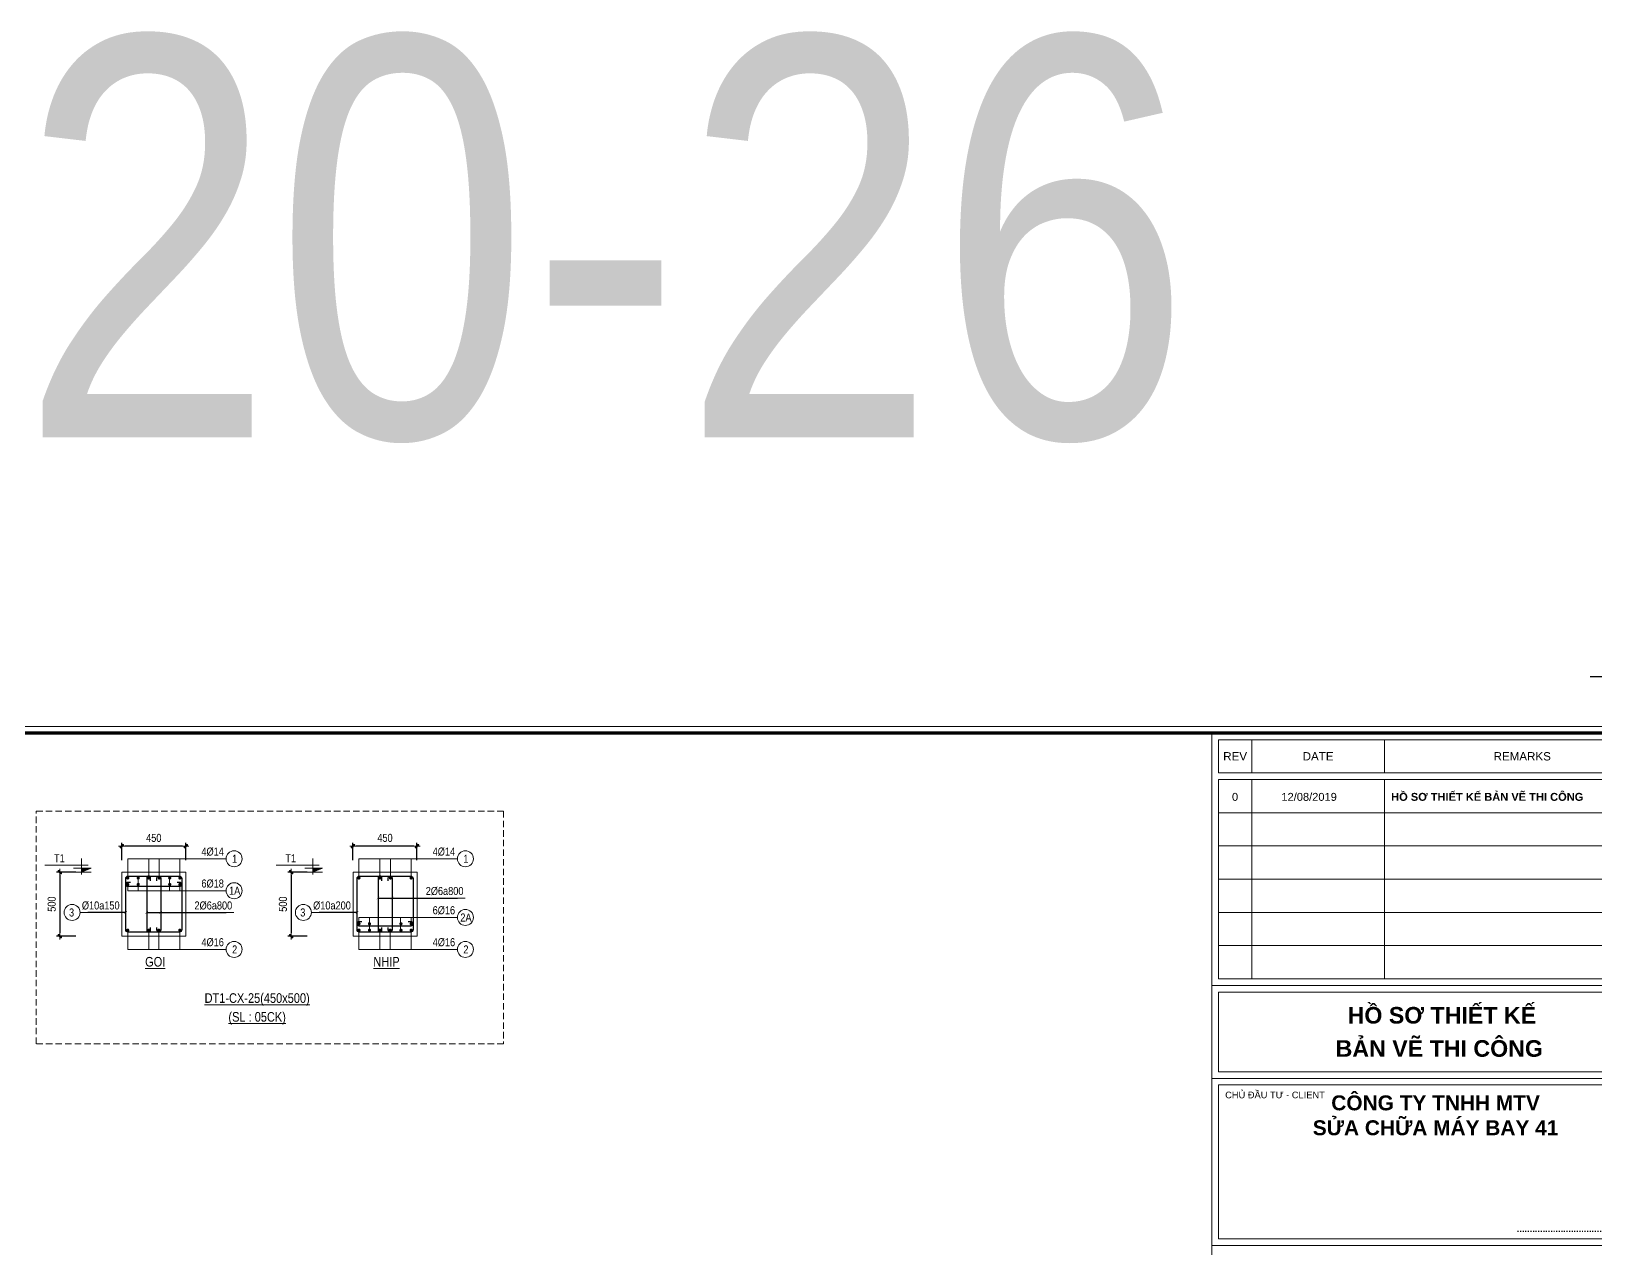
# Model space of a CAD drawing. Header units: millimetres. Extents: x 397144 to 8960116, y 345581 to 674207.
# Drawn here: x 4962242 to 4974462, y 613029 to 622534 of the extents above; entities that cross this region are included whole.
import ezdxf
from ezdxf.enums import TextEntityAlignment as Align

# ---------------------------------------------------------------- set-up
doc = ezdxf.new("R2010")
doc.units = ezdxf.units.MM
doc.header["$PDSIZE"] = -10
doc.linetypes.add('HIDDEN', pattern=[0.375, 0.25, -0.125])
doc.layers.get('0').update_dxf_attribs({"linetype": 'CONTINUOUS'})
doc.layers.get('Defpoints').update_dxf_attribs({"color": 12, "linetype": 'CONTINUOUS'})
for name, color, linetype, lineweight in [('CDAI', 8, 'CONTINUOUS', 30), ('CTHEP', 2, 'CONTINUOUS', 50), ('DBAO', 3, 'CONTINUOUS', 20), ('DGIONG', 4, 'CONTINUOUS', 13), ('KTH', 150, 'CONTINUOUS', 5), ('Net khuat', 8, 'HIDDEN', 13), ('STICK', 1, 'CONTINUOUS', 9), ('TEXT', 7, 'CONTINUOUS', 15)]:
    doc.layers.add(name, color=color, linetype=linetype, lineweight=lineweight)
doc.layers.add('CHG_XX_Khung ten$0$TKTC', color=1, linetype='CONTINUOUS')
doc.layers.add('HATCH', color=7, linetype='CONTINUOUS', lineweight=5, true_color=0x2491ff)
doc.styles.add('CHG_XX_Khung ten$0$A1 BORDER$0$ARIAL', font='arial.ttf')
doc.styles.add('CHG_XX_Khung ten$0$A1 BORDER$0$Title Block DD$0$ARIAL', font='arial.ttf')
doc.styles.add('CHG_XX_Khung ten$0$A1 BORDER$0$Title Block DD$0$Arial - Bold', font='arialbd.ttf', dxfattribs={"height": 2.5})
doc.styles.add('CHG_XX_Khung ten$0$arial', font='arial.ttf')
doc.styles.add('CHG_XX_Khung ten$0$Arial - Bold', font='arialbd.ttf')
doc.styles.add('CHG_XX_Khung ten$0$ArialB', font='arialbd.ttf')
doc.styles.add('Star-HelCon', font='VHELVCN_0.TTF')
doc.styles.add('TTP-HelCon', font='VHELVCN_0.TTF')
doc.styles.add('VNI-HELVE-CONDENSE', font='VHELVCN_0.TTF')
doc.dimstyles.new('kc-25', dxfattribs={"dimtxt": 62.5, "dimasz": 20, "dimexe": 20, "dimexo": 50, "dimgap": 25, "dimtad": 3, "dimdec": 0, "dimzin": 0, "dimdsep": 46, "dimtxsty": 'VNI-HELVE-CONDENSE', "dimblk": 'DIM', "dimcen": 2.5, "dimclrd": 256, "dimclre": 154, "dimclrt": 7, "dimaunit": 1, "dimadec": 0, "dimazin": 0, "dimtfac": 1, "dimtdec": 0, "dimtix": 1, "dimtmove": 0, "dimatfit": 3, "dimldrblk": 'DOT', "dimfxl": 1, "dimtolj": 1, "dimtzin": 0, "dimarcsym": 0})
doc.dimstyles.new('TTP-25', dxfattribs={"dimscale": 25, "dimtxt": 2.5, "dimasz": 1, "dimexe": 1, "dimexo": 1, "dimgap": 0.09, "dimtad": 0, "dimdec": 4, "dimrnd": 5, "dimzin": 9, "dimdsep": 46, "dimtxsty": 'TTP-HelCon', "dimblk": 'Stick1', "dimcen": 0.09, "dimdle": 1.5, "dimclrd": 256, "dimclre": 256, "dimclrt": 7, "dimadec": 0, "dimazin": 0, "dimtfac": 1, "dimtdec": 4, "dimtmove": 0, "dimatfit": 3, "dimldrblk": '_ArchTick1', "dimfxl": 1, "dimtvp": 1, "dimtolj": 1, "dimtzin": 0, "dimarcsym": 0})

# ---------------------------------------------------------------- blocks, each defined once
blk = doc.blocks.new('CHG_XX_Khung ten')
for p, q in [((687, 577), (687, 17)), ((687, 501), (824, 501)), ((687, 473), (824, 473)), ((687, 422.69), (824, 422.69))]:
    blk.add_line(p, q)
at = {"linetype": 'Continuous'}
for p, q in [((699, 575), (699, 565)), ((739, 575), (739, 565)), ((699, 563), (699, 503)), ((739, 563), (739, 503))]:
    blk.add_line(p, q, dxfattribs=at)
blk.add_lwpolyline([(15, 579), (826, 579), (826, 15), (15, 15)], close=True)
at = {"color": 4, "linetype": 'Continuous', "const_width": 1}
blk.add_lwpolyline([(17, 577), (824, 577), (824, 17), (17, 17)], close=True, dxfattribs=at)
at = {"linetype": 'Continuous'}
for points in [[(822, 565), (689, 565), (689, 575), (822, 575)], [(822, 553), (689, 553), (689, 563), (822, 563)], [(822, 543), (689, 543), (689, 553), (822, 553)], [(822, 533), (689, 533), (689, 543), (822, 543)], [(822, 523), (689, 523), (689, 533), (822, 533)], [(822, 513), (689, 513), (689, 523), (822, 523)], [(822, 503), (689, 503), (689, 513), (822, 513)], [(689, 499), (822, 499), (822, 475), (689, 475)]]:
    blk.add_lwpolyline(points, close=True, dxfattribs=at)
at = {"layer": 'Defpoints', "color": 1, "ltscale": 2}
blk.add_lwpolyline([(800.94, 594), (841, 594), (841, 554)], dxfattribs=at)
for s, height, style, p in [('REV', 2.5, 'CHG_XX_Khung ten$0$A1 BORDER$0$ARIAL', (694, 570)), ('DATE', 2.5, 'CHG_XX_Khung ten$0$A1 BORDER$0$ARIAL', (719, 570)), ('REMARKS', 2.5, 'CHG_XX_Khung ten$0$A1 BORDER$0$ARIAL', (780.5, 570)), ('0', 2.39, 'CHG_XX_Khung ten$0$arial', (693.97, 557.78)), ('12/08/2019', 2.389, 'CHG_XX_Khung ten$0$arial', (716.29, 557.78))]:
    blk.add_text(s, height=height, dxfattribs=dict(style=style)).set_placement(p, align=Align.MIDDLE_CENTER)
for s, height, style, p in [('HỒ SƠ THIẾT KẾ BẢN VẼ THI CÔNG', 2.3887, 'CHG_XX_Khung ten$0$ArialB', (741, 557.78)), ('CHỦ ĐẦU TƯ - CLIENT', 2, 'CHG_XX_Khung ten$0$A1 BORDER$0$Title Block DD$0$ARIAL', (691, 468))]:
    blk.add_text(s, height=height, dxfattribs=dict(style=style)).set_placement(p, align=Align.MIDDLE_LEFT)
at = {"style": 'CHG_XX_Khung ten$0$A1 BORDER$0$Title Block DD$0$Arial - Bold'}
blk.add_text('.....................................................', height=2, dxfattribs=at).set_placement((820, 427.69), align=Align.MIDDLE_RIGHT)
at = {"layer": 'CHG_XX_Khung ten$0$TKTC', "style": 'CHG_XX_Khung ten$0$Arial - Bold'}
for s, p in [('HỒ SƠ THIẾT KẾ', (756.29, 492)), ('BẢN VẼ THI CÔNG', (755.5, 482))]:
    blk.add_text(s, height=5, dxfattribs=at).set_placement(p, align=Align.MIDDLE_CENTER)
at = {"ltscale": 10, "insert": (754.39, 467.87), "char_height": 4.5, "width": 83.001, "attachment_point": 2, "style": 'CHG_XX_Khung ten$0$A1 BORDER$0$Title Block DD$0$Arial - Bold', "bg_fill": 2}
blk.add_mtext('CÔNG TY TNHH MTV\\PSỬA CHỮA MÁY BAY 41', dxfattribs=at)
at = {"linetype": 'Continuous'}
blk.add_lwpolyline([(689, 471), (822, 471), (822, 424.69), (689, 424.69)], close=True, dxfattribs=at)
blk = doc.blocks.new('Stick1')
at = {"layer": 'STICK'}
h = blk.add_hatch(color=256, dxfattribs=at)
edge = h.paths.add_edge_path()
edge.add_line((0.3, 0.5), (-0.5, -0.3))
edge.add_arc((-0.4, -0.4), 0.141, 135, 315)
edge.add_line((-0.3, -0.5), (0.5, 0.3))
edge.add_arc((0.4, 0.4), 0.141, 315, 495)
blk.add_line((1, 0), (-1, 0), dxfattribs=at)
blk.add_lwpolyline([(0.3, 0.5), (-0.5, -0.3, 1), (-0.3, -0.5), (0.5, 0.3, 1), (0.3, 0.5, 1)], format="xyb", dxfattribs=at)
blk = doc.blocks.new('*D1464')
at = {"layer": 'Defpoints', "color": 0, "ltscale": 500, "transparency": 16777216}
for p in [(4962949, 616172), (4962949, 616038), (4963449, 616038)]:
    blk.add_point(p, dxfattribs=at)
at = {"layer": 'KTH', "lineweight": -2, "ltscale": 500, "transparency": 16777216}
for p, q in [((4962949, 616063), (4962949, 616197)), ((4963424, 616172), (4962974, 616172)), ((4963449, 616063), (4963449, 616197))]:
    blk.add_line(p, q, dxfattribs=at)
at = {"layer": 'KTH', "lineweight": -2, "ltscale": 500, "transparency": 16777216, "xscale": 25, "yscale": 25, "zscale": 25, "rotation": 180}
blk.add_blockref('Stick1', (4962949, 616172), dxfattribs=at)
at = {"layer": 'KTH', "lineweight": -2, "ltscale": 500, "transparency": 16777216, "xscale": 25, "yscale": 25, "zscale": 25}
blk.add_blockref('Stick1', (4963449, 616172), dxfattribs=at)
at = {"layer": 'KTH', "color": 7, "ltscale": 500, "transparency": 16777216, "insert": (4963199, 616236), "char_height": 62.5, "attachment_point": 5, "style": 'TTP-HelCon'}
blk.add_mtext('\\A1;450', dxfattribs=at)
blk = doc.blocks.new('_ArchTick1')
at = {"color": 0, "const_width": 3.81}
blk.add_lwpolyline([(-12.7, -12.7), (12.7, 12.7)], dxfattribs=at)
blk = doc.blocks.new('*D1465')
at = {"layer": 'Defpoints', "color": 0, "ltscale": 500, "transparency": 16777216}
for p in [(4962615, 615969), (4962465, 615469), (4962615, 615469)]:
    blk.add_point(p, dxfattribs=at)
at = {"layer": 'KTH', "lineweight": -2, "ltscale": 500, "transparency": 16777216}
for p, q in [((4962590, 615969), (4962440, 615969)), ((4962465, 615944), (4962465, 615494)), ((4962590, 615469), (4962440, 615469))]:
    blk.add_line(p, q, dxfattribs=at)
at = {"layer": 'KTH', "lineweight": -2, "ltscale": 500, "transparency": 16777216, "xscale": 25, "yscale": 25, "zscale": 25}
for p, rotation in [((4962465, 615969), 90), ((4962465, 615469), 270)]:
    blk.add_blockref('Stick1', p, dxfattribs=dict(at, rotation=rotation))
at = {"layer": 'KTH', "color": 7, "ltscale": 500, "transparency": 16777216, "insert": (4962402, 615719), "char_height": 62.5, "attachment_point": 5, "rotation": 90, "style": 'TTP-HelCon'}
blk.add_mtext('\\A1;500', dxfattribs=at)
blk = doc.blocks.new('CODE')
at = {"layer": 'DBAO'}
for p, q in [((-63, 0), (-138, 30)), ((-138, 30), (0, 30)), ((-138, 0), (0, 0)), ((-113, 55), (224, 55)), ((-63, -20), (-63, 105))]:
    blk.add_line(p, q, dxfattribs=at)
at = {"layer": 'HATCH', "color": 1}
blk.add_solid([(-63, 0), (-138, 30), (-63, 30)], dxfattribs=at)
blk = doc.blocks.new('DIM')
h = blk.add_hatch(color=1)
h.paths.add_polyline_path([(0.49, 0.29, 1), (0.29, 0.49), (-0.19, 0), (0.19, 0)])
h.paths.add_polyline_path([(0.19, 0), (-0.19, 0), (-0.49, -0.29, 1), (-0.29, -0.49)])
at = {"color": 9}
for p, q in [((-0.19, 0), (-1.5, 0)), ((0.19, 0), (1.5, 0))]:
    blk.add_line(p, q, dxfattribs=at)
at = {"color": 1}
for p, q in [((-0.49, -0.29), (0.29, 0.49)), ((-0.29, -0.49), (0.49, 0.29)), ((-0.19, 0), (0.19, 0))]:
    blk.add_line(p, q, dxfattribs=at)
blk.add_arc((-0.39, -0.39), 0.138, 135, 315, dxfattribs=at)
blk = doc.blocks.new('*D1466')
at = {"layer": 'Defpoints', "color": 0, "ltscale": 500, "transparency": 16777216}
for p in [(4964755, 616172), (4964755, 616038), (4965255, 616038)]:
    blk.add_point(p, dxfattribs=at)
at = {"layer": 'KTH', "lineweight": -2, "ltscale": 500, "transparency": 16777216}
for p, q in [((4964755, 616063), (4964755, 616197)), ((4965230, 616172), (4964780, 616172)), ((4965255, 616063), (4965255, 616197))]:
    blk.add_line(p, q, dxfattribs=at)
at = {"layer": 'KTH', "lineweight": -2, "ltscale": 500, "transparency": 16777216, "xscale": 25, "yscale": 25, "zscale": 25, "rotation": 180}
blk.add_blockref('Stick1', (4964755, 616172), dxfattribs=at)
at = {"layer": 'KTH', "lineweight": -2, "ltscale": 500, "transparency": 16777216, "xscale": 25, "yscale": 25, "zscale": 25}
blk.add_blockref('Stick1', (4965255, 616172), dxfattribs=at)
at = {"layer": 'KTH', "color": 7, "ltscale": 500, "transparency": 16777216, "insert": (4965005, 616236), "char_height": 62.5, "attachment_point": 5, "style": 'TTP-HelCon'}
blk.add_mtext('\\A1;450', dxfattribs=at)
blk = doc.blocks.new('*D1467')
at = {"layer": 'Defpoints', "color": 0, "ltscale": 500, "transparency": 16777216}
for p in [(4964421, 615969), (4964272, 615469), (4964421, 615469)]:
    blk.add_point(p, dxfattribs=at)
at = {"layer": 'KTH', "lineweight": -2, "ltscale": 500, "transparency": 16777216}
for p, q in [((4964396, 615969), (4964247, 615969)), ((4964272, 615944), (4964272, 615494)), ((4964396, 615469), (4964247, 615469))]:
    blk.add_line(p, q, dxfattribs=at)
at = {"layer": 'KTH', "lineweight": -2, "ltscale": 500, "transparency": 16777216, "xscale": 25, "yscale": 25, "zscale": 25}
for p, rotation in [((4964272, 615969), 90), ((4964272, 615469), 270)]:
    blk.add_blockref('Stick1', p, dxfattribs=dict(at, rotation=rotation))
at = {"layer": 'KTH', "color": 7, "ltscale": 500, "transparency": 16777216, "insert": (4964208, 615719), "char_height": 62.5, "attachment_point": 5, "rotation": 90, "style": 'TTP-HelCon'}
blk.add_mtext('\\A1;500', dxfattribs=at)

msp = doc.modelspace()

# ---------------------------------------------------------------- block references
at = {"layer": 'KTH', "ltscale": 0.8, "xscale": 25.92478421702978, "yscale": 25.92478421702978, "zscale": 25.92478421702978}
msp.add_blockref('CHG_XX_Khung ten', (4953653.34321, 602096.26671), dxfattribs=at)

# ---------------------------------------------------------------- texts
at = {"layer": 'TEXT', "color": 1, "style": 'TTP-HelCon'}
msp.add_text('22 20-26', height=3125, dxfattribs=at).set_placement((4957174.1442, 619362.62651))

# ---------------------------------------------------------------- next in the draw order: linework, layer by layer
at = {"layer": 'CDAI'}
for points in [[(4962999.23717, 615938.18374), (4963399.23717, 615938.18374, -0.4142135624), (4963417.98717, 615919.43374), (4963417.98717, 615519.43374, -0.4142135624), (4963399.23717, 615500.68374), (4962999.23717, 615500.68374, -0.4142135624), (4962980.48717, 615519.43374), (4962980.48717, 615919.43374, -0.4142135624)], [(4964805.4514, 615938.18374), (4965205.4514, 615938.18374, -0.4142135624), (4965224.2014, 615919.43374), (4965224.2014, 615519.43374, -0.4142135624), (4965205.4514, 615500.68374), (4964805.4514, 615500.68374, -0.4142135624), (4964786.7014, 615519.43374), (4964786.7014, 615919.43374, -0.4142135624)]]:
    msp.add_lwpolyline(points, format="xyb", close=True, dxfattribs=at)
for points in [[(4963017.40716, 615888.18374), (4962995.48717, 615888.18374, 0.4142135624), (4962980.48717, 615873.18374), (4962980.48717, 615873.18374, 0.4142135624), (4962995.48717, 615858.18374), (4963402.98717, 615858.18374, 0.4142135624), (4963417.98717, 615873.18374), (4963417.98717, 615873.18374, 0.4142135624), (4963402.98717, 615888.18374), (4963381.06718, 615888.18374)], [(4963174.48717, 615901.26375), (4963174.48717, 615923.18374, 0.4142135624), (4963159.48717, 615938.18374), (4963159.48717, 615938.18374, 0.4142135624), (4963144.48717, 615923.18374), (4963144.48717, 615515.68374, 0.4142135624), (4963159.48717, 615500.68374), (4963159.48717, 615500.68374, 0.4142135624), (4963174.48717, 615515.68374), (4963174.48717, 615537.60373)], [(4963223.98717, 615901.26375), (4963223.98717, 615923.18374, -0.4142135624), (4963238.98717, 615938.18374), (4963238.98717, 615938.18374, -0.4142135624), (4963253.98717, 615923.18374), (4963253.98717, 615515.68374, -0.4142135624), (4963238.98717, 615500.68374), (4963238.98717, 615500.68374, -0.4142135624), (4963223.98717, 615515.68374), (4963223.98717, 615537.60373)], [(4964980.7014, 615901.26375), (4964980.7014, 615923.18374, 0.4142135624), (4964965.7014, 615938.18374), (4964965.7014, 615938.18374, 0.4142135624), (4964950.7014, 615923.18374), (4964950.7014, 615515.68374, 0.4142135624), (4964965.7014, 615500.68374), (4964965.7014, 615500.68374, 0.4142135624), (4964980.7014, 615515.68374), (4964980.7014, 615537.60373)], [(4965030.2014, 615901.26375), (4965030.2014, 615923.18374, -0.4142135624), (4965045.2014, 615938.18374), (4965045.2014, 615938.18374, -0.4142135624), (4965060.2014, 615923.18374), (4965060.2014, 615515.68374, -0.4142135624), (4965045.2014, 615500.68374), (4965045.2014, 615500.68374, -0.4142135624), (4965030.2014, 615515.68374), (4965030.2014, 615537.60373)], [(4964823.62139, 615580.68374), (4964801.7014, 615580.68374, 0.4142135624), (4964786.7014, 615565.68374), (4964786.7014, 615565.68374, 0.4142135624), (4964801.7014, 615550.68374), (4965209.2014, 615550.68374, 0.4142135624), (4965224.2014, 615565.68374), (4965224.2014, 615565.68374, 0.4142135624), (4965209.2014, 615580.68374), (4965187.28141, 615580.68374)]]:
    msp.add_lwpolyline(points, format="xyb", dxfattribs=at)
at = {"layer": 'CTHEP', "const_width": 12.5}
for points in [[(4962989.23717, 615923.18374, 1), (4963001.73717, 615923.18374, 1)], [(4962989.23717, 615873.18374, 1), (4963001.73717, 615873.18374, 1)], [(4963071.23717, 615923.18374, 1), (4963083.73717, 615923.18374, 1)], [(4963071.23717, 615873.18374, 1), (4963083.73717, 615873.18374, 1)], [(4963153.23717, 615923.18374, 1), (4963165.73717, 615923.18374, 1)], [(4963235.23717, 615923.18374, 1), (4963247.73717, 615923.18374, 1)], [(4963317.23717, 615923.18374, 1), (4963329.73717, 615923.18374, 1)], [(4963317.23717, 615873.18374, 1), (4963329.73717, 615873.18374, 1)], [(4963396.73717, 615923.18374, 1), (4963409.23717, 615923.18374, 1)], [(4963396.73717, 615873.18374, 1), (4963409.23717, 615873.18374, 1)], [(4964795.4514, 615923.18374, 1), (4964807.9514, 615923.18374, 1)], [(4964959.4514, 615923.18374, 1), (4964971.9514, 615923.18374, 1)], [(4965041.4514, 615923.18374, 1), (4965053.9514, 615923.18374, 1)], [(4965202.9514, 615923.18374, 1), (4965215.4514, 615923.18374, 1)], [(4962989.23717, 615515.68374, 1), (4963001.73717, 615515.68374, 1)], [(4963153.23717, 615515.68374, 1), (4963165.73717, 615515.68374, 1)], [(4963232.73717, 615515.68374, 1), (4963245.23717, 615515.68374, 1)], [(4963396.73717, 615515.68374, 1), (4963409.23717, 615515.68374, 1)], [(4964795.4514, 615565.68374, -1), (4964807.9514, 615565.68374, -1)], [(4964795.4514, 615515.68374, 1), (4964807.9514, 615515.68374, 1)], [(4964877.4514, 615565.68374, -1), (4964889.9514, 615565.68374, -1)], [(4964877.4514, 615515.68374, -1), (4964889.9514, 615515.68374, -1)], [(4964959.4514, 615515.68374, 1), (4964971.9514, 615515.68374, 1)], [(4965038.9514, 615515.68374, 1), (4965051.4514, 615515.68374, 1)], [(4965123.4514, 615565.68374, -1), (4965135.9514, 615565.68374, -1)], [(4965123.4514, 615515.68374, -1), (4965135.9514, 615515.68374, -1)], [(4965202.9514, 615565.68374, -1), (4965215.4514, 615565.68374, -1)], [(4965202.9514, 615515.68374, 1), (4965215.4514, 615515.68374, 1)]]:
    msp.add_lwpolyline(points, format="xyb", close=True, dxfattribs=at)
at = {"layer": 'DBAO', "flags": 128}
for points in [[(4963449.23717, 615969.43374), (4963449.23717, 615469.43374), (4962949.23717, 615469.43374), (4962949.23717, 615969.43374)], [(4962949.23717, 615969.43374), (4963449.23717, 615969.43374)], [(4965255.4514, 615969.43374), (4965255.4514, 615469.43374), (4964755.4514, 615469.43374), (4964755.4514, 615969.43374)], [(4964755.4514, 615969.43374), (4965255.4514, 615969.43374)]]:
    msp.add_lwpolyline(points, dxfattribs=at)
at = {"layer": 'DGIONG'}
for p, q in [((4962995.48717, 615923.18374), (4962995.48717, 616073.18374)), ((4962995.48717, 616073.18374), (4963764.23717, 616073.18374)), ((4963159.48717, 615923.18374), (4963159.48717, 616073.18374)), ((4963241.48717, 615923.18374), (4963241.48717, 616073.18374)), ((4963402.98717, 615923.18374), (4963402.98717, 616073.18374)), ((4964801.7014, 615923.18374), (4964801.7014, 616073.18374)), ((4964801.7014, 616073.18374), (4965570.4514, 616073.18374)), ((4964965.7014, 615923.18374), (4964965.7014, 616073.18374)), ((4965047.7014, 615923.18374), (4965047.7014, 616073.18374)), ((4965209.2014, 615923.18374), (4965209.2014, 616073.18374)), ((4962995.48717, 615873.18374), (4962995.48717, 615823.89303)), ((4963077.48717, 615923.18374), (4963077.48717, 615823.89303)), ((4963320.98717, 615923.18374), (4963320.98717, 615823.89303)), ((4963402.98717, 615873.18374), (4963402.98717, 615823.89303)), ((4962995.48717, 615823.89303), (4963764.23717, 615823.89303)), ((4964950.7014, 615766.8556), (4965526.9514, 615766.8556)), ((4965224.2014, 615766.8556), (4965629.9514, 615766.8556)), ((4962980.48717, 615654.0512), (4962623.56666, 615654.0512)), ((4963144.48717, 615654.0512), (4963720.73717, 615654.0512)), ((4963417.98717, 615654.0512), (4963823.73717, 615654.0512)), ((4964786.7014, 615654.0512), (4964429.78088, 615654.0512)), ((4964801.7014, 615614.97444), (4965570.4514, 615614.97444)), ((4964801.7014, 615565.68374), (4964801.7014, 615614.97444)), ((4964883.7014, 615515.68374), (4964883.7014, 615614.97444)), ((4965127.2014, 615515.68374), (4965127.2014, 615614.97444)), ((4965209.2014, 615565.68374), (4965209.2014, 615614.97444)), ((4962995.48717, 615365.68374), (4962995.48717, 615515.68374)), ((4963159.48717, 615365.68374), (4963159.48717, 615515.68374)), ((4963238.98717, 615365.68374), (4963238.98717, 615515.68374)), ((4963402.98717, 615365.68374), (4963402.98717, 615515.68374)), ((4964801.7014, 615365.68374), (4964801.7014, 615515.68374)), ((4964965.7014, 615365.68374), (4964965.7014, 615515.68374)), ((4965045.2014, 615365.68374), (4965045.2014, 615515.68374)), ((4965209.2014, 615365.68374), (4965209.2014, 615515.68374)), ((4962995.48717, 615365.68374), (4963764.23717, 615365.68374)), ((4964801.7014, 615365.68374), (4965570.4514, 615365.68374))]:
    msp.add_line(p, q, dxfattribs=at)
for centre in [(4963826.73717, 616073.18374), (4965632.9514, 616073.18374), (4963826.73717, 615823.89303), (4962561.06666, 615654.0512), (4964367.28088, 615654.0512), (4965632.9514, 615614.97444), (4963826.73717, 615365.68374), (4965632.9514, 615365.68374)]:
    msp.add_circle(centre, 62.5, dxfattribs=at)
at = {"layer": 'Net khuat', "ltscale": 200}
msp.add_lwpolyline([(4962281.68923, 616445.73514), (4965931.86981, 616445.73514), (4965931.86981, 614627.44299), (4962281.68923, 614627.44299)], close=True, dxfattribs=at)

# ---------------------------------------------------------------- next in the draw order: block references
at = {"layer": 'KTH', "linetype": 'Continuous', "xscale": -1}
for p in [(4962572.57406, 615969.43374), (4964378.78829, 615969.43374)]:
    msp.add_blockref('CODE', p, dxfattribs=at)

# ---------------------------------------------------------------- next in the draw order: texts
at = {"layer": 'TEXT', "style": 'TTP-HelCon'}
for p in [(4962583.62535, 616046.42873), (4964389.83957, 616046.42873)]:
    msp.add_text('T1    ', height=62.5, dxfattribs=at).set_placement(p, align=Align.RIGHT)
for s, height, p in [('4Þ14', 62.5, (4963658.73717, 616098.18374)), ('4Þ14', 62.5, (4965464.9514, 616098.18374)), ('6Þ18', 62.5, (4963658.73717, 615848.89303)), ('2Þ6a800', 62.5, (4965470.4514, 615790.3556)), ('Þ10a150', 62.5, (4962784.81666, 615677.5512)), ('2Þ6a800', 62.5, (4963664.23717, 615677.5512)), ('Þ10a200', 62.5, (4964591.03088, 615677.5512)), ('6Þ16', 62.5, (4965464.9514, 615639.97444)), ('4Þ16', 62.5, (4963659.00251, 615390.68374)), ('4Þ16', 62.5, (4965465.21674, 615390.68374)), ('%%UGOI', 75, (4963210.32525, 615231.53045)), ('%%UNHIP', 75, (4965016.53947, 615231.53045)), ('%%UDT1-CX-25(450x500)', 75, (4964006.45645, 614948.1017)), ('%%U(SL : 05CK)', 75, (4964006.45645, 614801.2071))]:
    msp.add_text(s, height=height, dxfattribs=at).set_placement(p, align=Align.CENTER)
at = {"layer": 'TEXT', "style": 'Star-HelCon'}
for s, p in [('1', (4963830.90384, 616073.18374)), ('1', (4965637.11807, 616073.18374)), ('1A', (4963830.90384, 615823.89303)), ('3', (4962556.89999, 615654.0512)), ('3', (4964363.11422, 615654.0512)), ('2A', (4965637.11807, 615614.97444)), ('2', (4963830.90384, 615365.68374)), ('2', (4965637.11807, 615365.68374))]:
    msp.add_text(s, height=62.5, dxfattribs=at).set_placement(p, align=Align.MIDDLE)

# ---------------------------------------------------------------- next in the draw order: dimensions: what is measured, and where the dimension line sits
at = {"layer": 'KTH', "ltscale": 500}
for base, p1, p2, picture, middle in [((4962949.23717, 616171.68374), (4963449.23717, 616038.44569), (4962949.23717, 616038.44569), '*D1464', (4963199.23717, 616235.51707)), ((4964755.4514, 616171.68374), (4965255.4514, 616038.44569), (4964755.4514, 616038.44569), '*D1466', (4965005.4514, 616235.51707))]:
    dim = msp.add_linear_dim(base=base, p1=p1, p2=p2, text='450', dimstyle='TTP-25', override={"dimtxsty": 'TTP-HelCon'}, dxfattribs=at)
    dim.commit()
    dim.dimension.update_dxf_attribs({"geometry": picture, "text_midpoint": middle})
for base, p1, p2, picture, middle in [((4962465.38945, 615469.43374), (4962615.22226, 615969.43374), (4962615.22226, 615469.43374), '*D1465', (4962401.55611, 615719.43374)), ((4964271.60367, 615469.43374), (4964421.43649, 615969.43374), (4964421.43649, 615469.43374), '*D1467', (4964207.77034, 615719.43374))]:
    dim = msp.add_linear_dim(base=base, p1=p1, p2=p2, angle=90, dimstyle='TTP-25', override={"dimtxsty": 'TTP-HelCon'}, dxfattribs=at)
    dim.commit()
    dim.dimension.update_dxf_attribs({"geometry": picture, "text_midpoint": middle})

# ---------------------------------------------------------------- next in the draw order: leaders
at = {"layer": 'DGIONG'}
for points in [[(4964950.7014, 615766.8556), (4965467.13185, 615766.8556)], [(4965060.2014, 615766.8556), (4965570.13185, 615766.8556)], [(4962980.48717, 615654.0512), (4962683.38621, 615654.0512)], [(4963144.48717, 615654.0512), (4963660.91762, 615654.0512)], [(4963253.98717, 615654.0512), (4963763.91762, 615654.0512)], [(4964786.7014, 615654.0512), (4964489.60043, 615654.0512)]]:
    msp.add_leader(points, dimstyle='kc-25', override={"dimtad": 0, "dimldrblk": 'ArchTick', "dimfxl": 100, "dimarcsym": 1}, dxfattribs=at)

doc.saveas('drawing.dxf')
